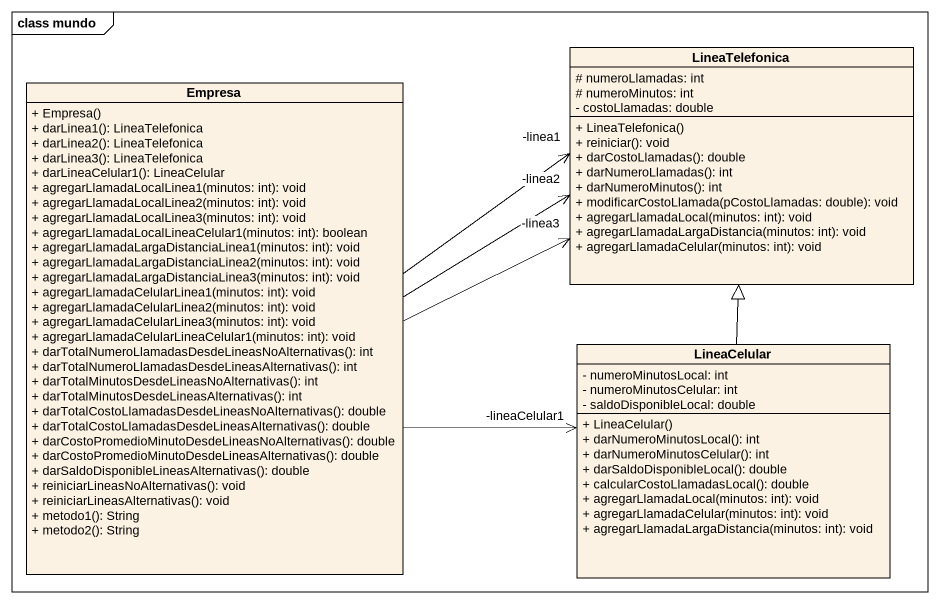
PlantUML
@startuml
mainframe class mundo
hide circle
hide empty members
skinparam classAttributeIconSize 0
class LineaTelefonica {
  # numeroLlamadas: int
  # numeroMinutos: int
  - costoLlamadas: double
  + LineaTelefonica()
  + reiniciar(): void
  + darCostoLlamadas(): double
  + darNumeroLlamadas(): int
  + darNumeroMinutos(): int
  + modificarCostoLlamada(pCostoLlamadas: double): void
  + agregarLlamadaLocal(minutos: int): void
  + agregarLlamadaLargaDistancia(minutos: int): void
  + agregarLlamadaCelular(minutos: int): void
}
class Empresa {
  + Empresa()
  + darLinea1(): LineaTelefonica
  + darLinea2(): LineaTelefonica
  + darLinea3(): LineaTelefonica
  + darLineaCelular1(): LineaCelular
  + agregarLlamadaLocalLinea1(minutos: int): void
  + agregarLlamadaLocalLinea2(minutos: int): void
  + agregarLlamadaLocalLinea3(minutos: int): void
  + agregarLlamadaLocalLineaCelular1(minutos: int): boolean
  + agregarLlamadaLargaDistanciaLinea1(minutos: int): void
  + agregarLlamadaLargaDistanciaLinea2(minutos: int): void
  + agregarLlamadaLargaDistanciaLinea3(minutos: int): void
  + agregarLlamadaCelularLinea1(minutos: int): void
  + agregarLlamadaCelularLinea2(minutos: int): void
  + agregarLlamadaCelularLinea3(minutos: int): void
  + agregarLlamadaCelularLineaCelular1(minutos: int): void
  + darTotalNumeroLlamadasDesdeLineasNoAlternativas(): int
  + darTotalNumeroLlamadasDesdeLineasAlternativas(): int
  + darTotalMinutosDesdeLineasNoAlternativas(): int
  + darTotalMinutosDesdeLineasAlternativas(): int
  + darTotalCostoLlamadasDesdeLineasNoAlternativas(): double
  + darTotalCostoLlamadasDesdeLineasAlternativas(): double
  + darCostoPromedioMinutoDesdeLineasNoAlternativas(): double
  + darCostoPromedioMinutoDesdeLineasAlternativas(): double
  + darSaldoDisponibleLineasAlternativas(): double
  + reiniciarLineasNoAlternativas(): void
  + reiniciarLineasAlternativas(): void
  + metodo1(): String
  + metodo2(): String
}
class LineaCelular {
  - numeroMinutosLocal: int
  - numeroMinutosCelular: int
  - saldoDisponibleLocal: double
  + LineaCelular()
  + darNumeroMinutosLocal(): int
  + darNumeroMinutosCelular(): int
  + darSaldoDisponibleLocal(): double
  + calcularCostoLlamadasLocal(): double
  + agregarLlamadaLocal(minutos: int): void
  + agregarLlamadaCelular(minutos: int): void
  + agregarLlamadaLargaDistancia(minutos: int): void
}
Empresa -right-> "-linea1" LineaTelefonica
Empresa -right-> "-linea2" LineaTelefonica
Empresa -right-> "-linea3" LineaTelefonica
Empresa -right-> "-lineaCelular1" LineaCelular
LineaCelular -up-|> LineaTelefonica
@enduml
